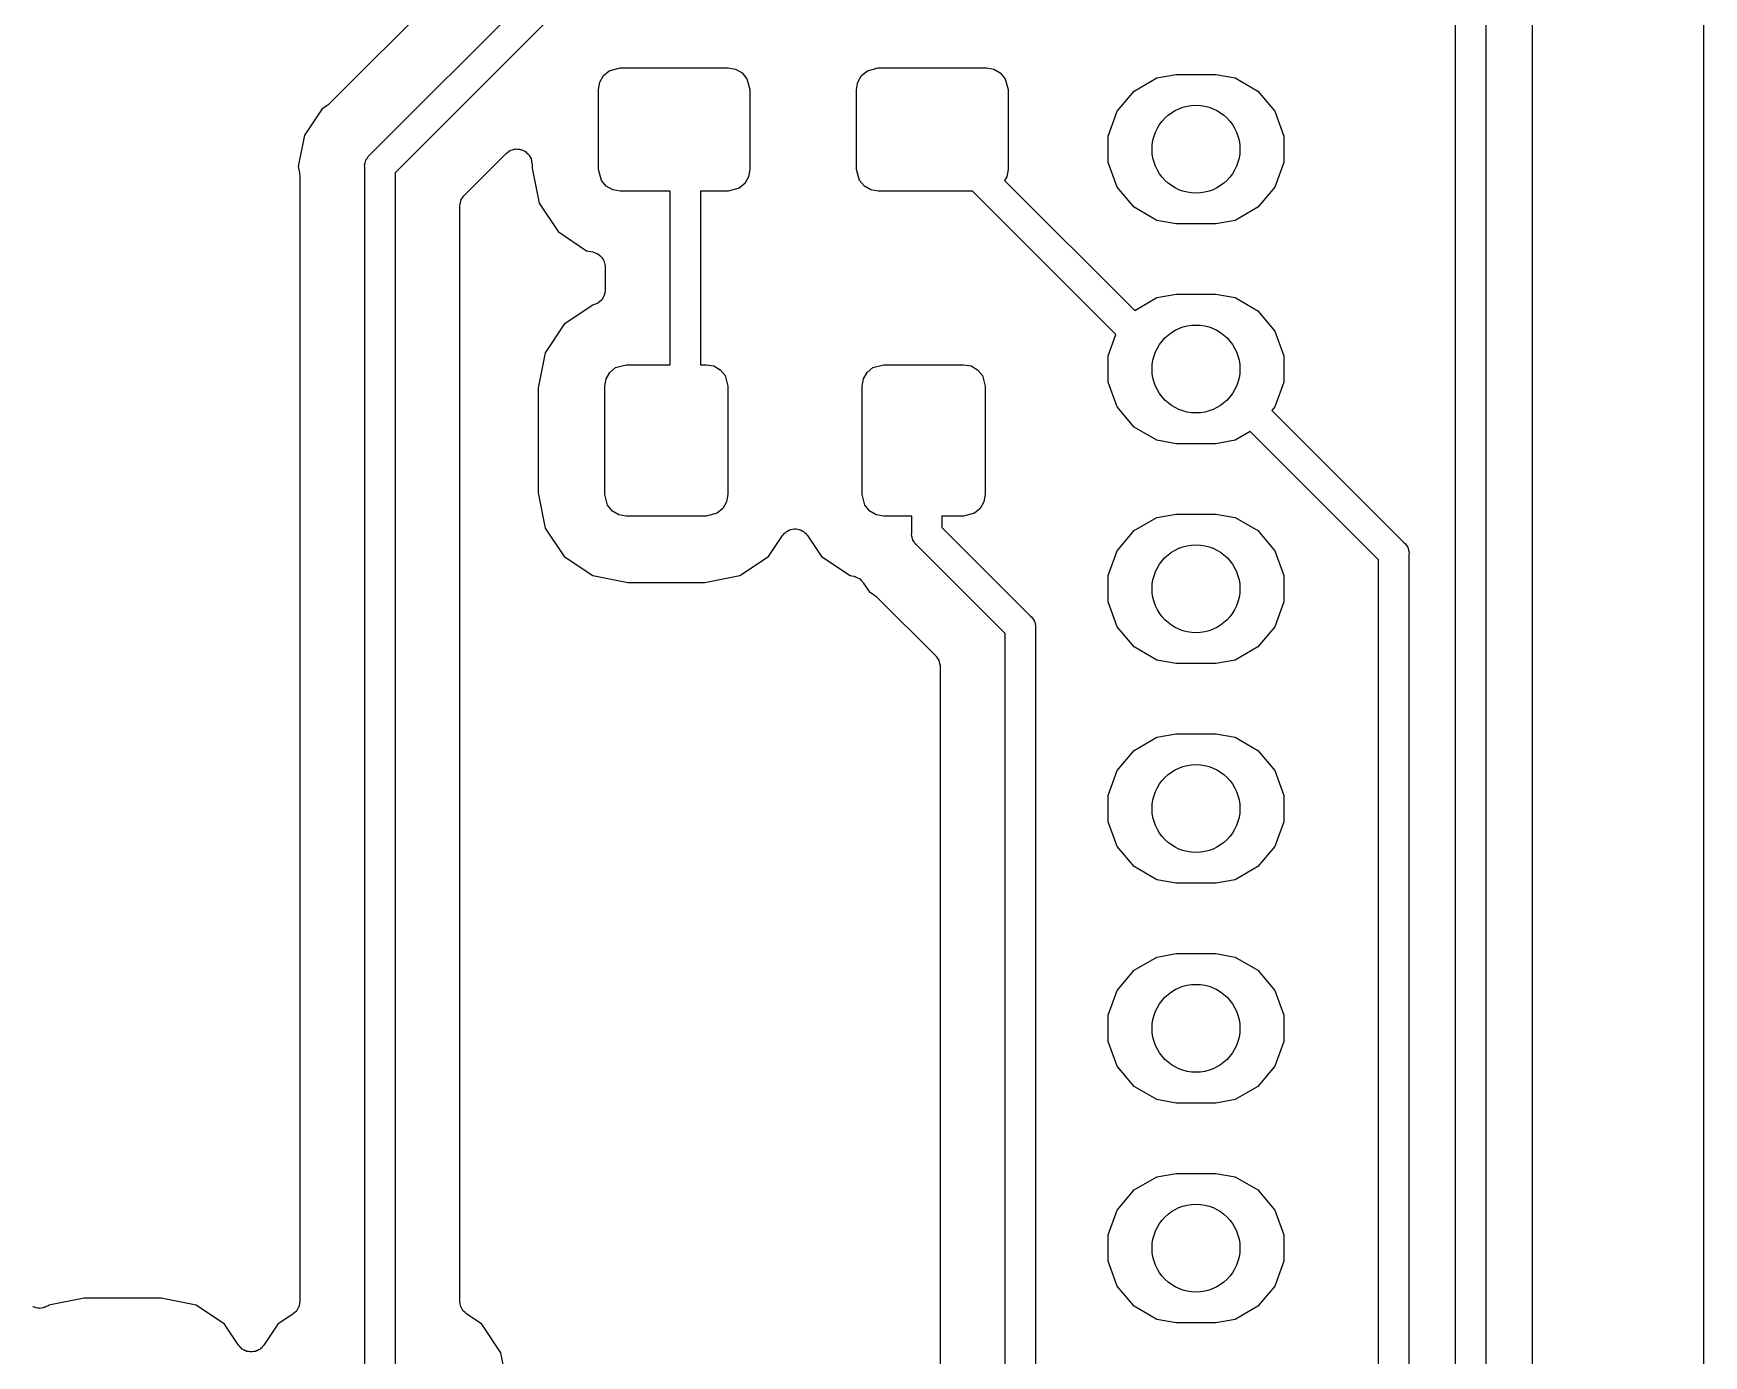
# Model space of a CAD drawing. Extents: x 82 to 161, y -171 to -33.
# Drawn here: x 141.25 to 160.55, y -97.89 to -82.61 of the extents above; entities that cross this region are included whole.
import ezdxf

# ---------------------------------------------------------------- set-up
doc = ezdxf.new("R2010")
doc.units = 0
doc.header["$MEASUREMENT"] = 0
doc.layers.add('BLACK', color=7, linetype='CONTINUOUS')

msp = doc.modelspace()

# ---------------------------------------------------------------- linework, layer by layer
at = {"layer": 'BLACK', "linetype": 'CONTINUOUS'}
for p, q in [((160.553, -33.6144), (160.554, -170.411)), ((146.959, -81.1312), (144.674, -83.4163)), ((145.133, -84.0179), (147.815, -81.336)), ((148.188, -81.4575), (145.427, -84.2195)), ((158.575, -111.243), (158.575, -81.2932)), ((157.686, -110.799), (157.686, -81.9621)), ((158.036, -81.8972), (158.036, -110.863)), ((147.903, -83.041), (148.028, -83.0075)), ((148.028, -83.0075), (149.278, -83.0075)), ((149.278, -83.0075), (149.364, -83.0226)), ((149.364, -83.0226), (149.439, -83.066)), ((150.888, -83.041), (151.013, -83.0075)), ((151.013, -83.0075), (152.263, -83.0075)), ((152.263, -83.0075), (152.349, -83.0226)), ((152.349, -83.0226), (152.424, -83.066)), ((147.778, -83.2575), (147.794, -83.172)), ((147.794, -83.172), (147.837, -83.0968)), ((147.837, -83.0968), (147.903, -83.041)), ((149.439, -83.066), (149.495, -83.1325)), ((149.495, -83.1325), (149.528, -83.2575)), ((150.763, -83.2575), (150.778, -83.172)), ((150.778, -83.172), (150.821, -83.0968)), ((150.821, -83.0968), (150.888, -83.041)), ((152.424, -83.066), (152.48, -83.1325)), ((152.48, -83.1325), (152.513, -83.2575)), ((153.97, -83.2752), (154.234, -83.123)), ((154.234, -83.123), (154.458, -83.0834)), ((154.458, -83.0834), (154.914, -83.0834)), ((154.914, -83.0834), (155.138, -83.123)), ((155.138, -83.123), (155.402, -83.2752)), ((147.778, -84.1825), (147.778, -83.2575)), ((149.528, -83.2575), (149.528, -84.1825)), ((150.763, -84.1825), (150.763, -83.2575)), ((152.513, -83.2575), (152.513, -84.1825)), ((153.774, -83.5085), (153.97, -83.2752)), ((155.402, -83.2752), (155.598, -83.5085)), ((144.585, -83.4801), (144.407, -83.7452)), ((144.648, -83.4381), (144.585, -83.4801)), ((144.66, -83.4262), (144.648, -83.4381)), ((144.674, -83.4163), (144.66, -83.4262)), ((153.67, -83.7947), (153.774, -83.5085)), ((155.598, -83.5085), (155.702, -83.7947)), ((144.38, -83.7861), (144.308, -84.147)), ((144.407, -83.7452), (144.38, -83.7861)), ((144.407, -83.7452), (144.407, -83.7452)), ((153.67, -84.0993), (153.67, -83.7947)), ((155.702, -83.7947), (155.702, -84.0993)), ((146.712, -83.995), (146.73, -83.9819)), ((146.73, -83.9819), (146.748, -83.9672)), ((146.748, -83.9672), (146.755, -83.9646)), ((146.755, -83.9646), (146.761, -83.9602)), ((146.761, -83.9602), (146.784, -83.9542)), ((146.784, -83.9542), (146.805, -83.9464)), ((146.805, -83.9464), (146.813, -83.9464)), ((146.813, -83.9464), (146.82, -83.9444)), ((146.82, -83.9444), (146.843, -83.9464)), ((146.843, -83.9464), (146.866, -83.9464)), ((146.866, -83.9464), (146.873, -83.949)), ((146.873, -83.949), (146.881, -83.9497)), ((146.881, -83.9497), (146.901, -83.9594)), ((146.901, -83.9594), (146.923, -83.9672)), ((146.923, -83.9672), (146.929, -83.9721)), ((146.929, -83.9721), (146.936, -83.9754)), ((146.936, -83.9754), (146.952, -83.9916)), ((144.308, -84.147), (144.323, -84.2212)), ((145.074, -84.1315), (145.08, -84.1091)), ((145.076, -84.1546), (145.074, -84.1315)), ((145.077, -97.9945), (145.076, -84.1546)), ((145.08, -84.1091), (145.085, -84.0862)), ((145.085, -84.0862), (145.088, -84.0795)), ((145.088, -84.0795), (145.09, -84.0719)), ((145.09, -84.0719), (145.104, -84.0529)), ((145.104, -84.0529), (145.115, -84.0328)), ((145.115, -84.0328), (145.133, -84.0179)), ((146.228, -84.4789), (146.712, -83.995)), ((146.952, -83.9916), (146.969, -84.0063)), ((146.969, -84.0063), (146.973, -84.0129)), ((146.973, -84.0129), (146.979, -84.0184)), ((146.979, -84.0184), (146.988, -84.0391)), ((146.988, -84.0391), (147, -84.0589)), ((147, -84.0589), (147.001, -84.0665)), ((147.001, -84.0665), (147.004, -84.0735)), ((147.004, -84.0735), (147.006, -84.0962)), ((147.006, -84.0962), (147.01, -84.1188)), ((147.01, -84.1188), (147.01, -84.1653)), ((147.01, -84.1653), (147.091, -84.5708)), ((147.812, -84.3075), (147.778, -84.1825)), ((149.528, -84.1825), (149.513, -84.268)), ((150.796, -84.3075), (150.763, -84.1825)), ((152.513, -84.1825), (152.498, -84.268)), ((153.774, -84.3855), (153.67, -84.0993)), ((155.702, -84.0993), (155.598, -84.3855)), ((144.323, -84.2212), (144.324, -84.2384)), ((144.324, -84.2384), (144.326, -84.2553)), ((144.326, -84.2553), (144.327, -97.2631)), ((145.427, -84.2195), (145.427, -97.9945)), ((147.868, -84.374), (147.812, -84.3075)), ((147.943, -84.4174), (147.868, -84.374)), ((149.47, -84.3432), (149.403, -84.399)), ((149.513, -84.268), (149.47, -84.3432)), ((150.852, -84.374), (150.796, -84.3075)), ((150.927, -84.4174), (150.852, -84.374)), ((152.498, -84.268), (152.474, -84.3089)), ((152.474, -84.3089), (153.977, -85.8113)), ((146.177, -84.5874), (146.183, -84.5653)), ((146.183, -84.5653), (146.187, -84.5428)), ((146.187, -84.5428), (146.191, -84.5361)), ((146.191, -84.5361), (146.193, -84.5287)), ((146.193, -84.5287), (146.206, -84.5099)), ((146.206, -84.5099), (146.217, -84.4901)), ((146.217, -84.4901), (146.223, -84.4852)), ((146.223, -84.4852), (146.228, -84.4789)), ((148.028, -84.4325), (147.943, -84.4174)), ((148.606, -84.4325), (148.028, -84.4325)), ((148.606, -86.4375), (148.606, -84.4325)), ((149.278, -84.4325), (148.956, -84.4325)), ((148.956, -84.4325), (148.956, -86.4375)), ((149.403, -84.399), (149.278, -84.4325)), ((151.013, -84.4325), (150.927, -84.4174)), ((152.103, -84.4325), (151.013, -84.4325)), ((153.759, -86.0889), (152.103, -84.4325)), ((153.97, -84.6188), (153.774, -84.3855)), ((155.598, -84.3855), (155.402, -84.6188)), ((146.178, -84.5951), (146.177, -84.5874)), ((146.177, -84.6026), (146.178, -84.5951)), ((146.177, -97.2631), (146.177, -84.6026)), ((147.091, -84.5708), (147.311, -84.9)), ((154.234, -84.771), (153.97, -84.6188)), ((155.402, -84.6188), (155.138, -84.771)), ((147.311, -84.9), (147.64, -85.12)), ((154.458, -84.8106), (154.234, -84.771)), ((154.914, -84.8106), (154.458, -84.8106)), ((155.138, -84.771), (154.914, -84.8106)), ((147.64, -85.12), (147.715, -85.1348)), ((147.715, -85.1348), (147.741, -85.1451)), ((147.741, -85.1451), (147.768, -85.1548)), ((147.768, -85.1548), (147.769, -85.1561)), ((147.769, -85.1561), (147.771, -85.1568)), ((147.771, -85.1568), (147.793, -85.1756)), ((147.793, -85.1756), (147.815, -85.1939)), ((147.815, -85.1939), (147.816, -85.1956)), ((147.816, -85.1956), (147.817, -85.1969)), ((147.817, -85.1969), (147.831, -85.2218)), ((147.831, -85.2218), (147.845, -85.2465)), ((147.845, -85.2465), (147.845, -85.2485)), ((147.845, -85.2485), (147.846, -85.2501)), ((147.846, -85.2501), (147.851, -85.2783)), ((147.851, -85.2783), (147.856, -85.3064)), ((147.856, -85.3064), (147.856, -85.5779)), ((147.771, -85.7275), (147.769, -85.7282)), ((147.793, -85.7087), (147.771, -85.7275)), ((147.815, -85.6904), (147.793, -85.7087)), ((147.816, -85.6887), (147.815, -85.6904)), ((147.817, -85.6875), (147.816, -85.6887)), ((147.831, -85.6624), (147.817, -85.6875)), ((147.845, -85.6378), (147.831, -85.6624)), ((147.846, -85.6342), (147.845, -85.6359)), ((147.845, -85.6359), (147.845, -85.6378)), ((147.851, -85.606), (147.846, -85.6342)), ((147.856, -85.5779), (147.851, -85.606)), ((153.977, -85.8113), (154.234, -85.663)), ((154.234, -85.663), (154.458, -85.6234)), ((154.458, -85.6234), (154.914, -85.6234)), ((154.914, -85.6234), (155.138, -85.663)), ((155.138, -85.663), (155.402, -85.8152)), ((147.712, -85.75), (147.383, -85.97)), ((147.715, -85.7496), (147.712, -85.75)), ((147.741, -85.7392), (147.715, -85.7496)), ((147.768, -85.7295), (147.741, -85.7392)), ((147.769, -85.7282), (147.768, -85.7295)), ((155.402, -85.8152), (155.598, -86.0485)), ((147.383, -85.97), (147.163, -86.2992)), ((153.67, -86.3347), (153.759, -86.0889)), ((155.598, -86.0485), (155.702, -86.3347)), ((147.163, -86.2992), (147.082, -86.7047)), ((147.909, -86.5268), (147.975, -86.471)), ((147.975, -86.471), (148.1, -86.4375)), ((148.1, -86.4375), (148.606, -86.4375)), ((148.956, -86.4375), (149.025, -86.4375)), ((149.025, -86.4375), (149.111, -86.4526)), ((149.111, -86.4526), (149.186, -86.496)), ((149.186, -86.496), (149.242, -86.5625)), ((150.884, -86.5268), (150.951, -86.471)), ((150.951, -86.471), (151.076, -86.4375)), ((151.076, -86.4375), (152, -86.4375)), ((152, -86.4375), (152.086, -86.4526)), ((152.086, -86.4526), (152.161, -86.496)), ((152.161, -86.496), (152.217, -86.5625)), ((153.67, -86.6393), (153.67, -86.3347)), ((155.702, -86.3347), (155.702, -86.6393)), ((147.85, -86.6875), (147.866, -86.602)), ((147.85, -87.9375), (147.85, -86.6875)), ((147.866, -86.602), (147.909, -86.5268)), ((149.242, -86.5625), (149.275, -86.6875)), ((149.275, -86.6875), (149.275, -87.9375)), ((150.826, -86.6875), (150.841, -86.602)), ((150.826, -87.9375), (150.826, -86.6875)), ((150.841, -86.602), (150.884, -86.5268)), ((152.217, -86.5625), (152.25, -86.6875)), ((152.25, -86.6875), (152.25, -87.9375)), ((153.774, -86.9255), (153.67, -86.6393)), ((155.702, -86.6393), (155.598, -86.9255)), ((147.082, -86.7047), (147.082, -87.9203)), ((153.97, -87.1588), (153.774, -86.9255)), ((155.598, -86.9255), (155.564, -86.9654)), ((155.564, -86.9654), (157.09, -88.4915)), ((154.234, -87.311), (153.97, -87.1588)), ((155.314, -87.2098), (155.138, -87.311)), ((156.797, -88.6931), (155.314, -87.2098)), ((154.458, -87.3506), (154.234, -87.311)), ((154.914, -87.3506), (154.458, -87.3506)), ((155.138, -87.311), (154.914, -87.3506)), ((147.082, -87.9203), (147.163, -88.3258)), ((147.884, -88.0625), (147.85, -87.9375)), ((149.26, -88.023), (149.217, -88.0982)), ((149.275, -87.9375), (149.26, -88.023)), ((150.859, -88.0625), (150.826, -87.9375)), ((152.235, -88.023), (152.192, -88.0982)), ((152.25, -87.9375), (152.235, -88.023)), ((147.94, -88.129), (147.884, -88.0625)), ((148.015, -88.1724), (147.94, -88.129)), ((148.1, -88.1875), (148.015, -88.1724)), ((149.025, -88.1875), (148.1, -88.1875)), ((149.15, -88.154), (149.025, -88.1875)), ((149.217, -88.0982), (149.15, -88.154)), ((150.915, -88.129), (150.859, -88.0625)), ((150.99, -88.1724), (150.915, -88.129)), ((151.076, -88.1875), (150.99, -88.1724)), ((151.4, -88.1875), (151.076, -88.1875)), ((151.4, -88.3844), (151.4, -88.1875)), ((152, -88.1875), (151.749, -88.1875)), ((151.749, -88.1875), (151.749, -88.3195)), ((152.125, -88.154), (152, -88.1875)), ((152.192, -88.0982), (152.125, -88.154)), ((153.97, -88.3552), (154.234, -88.203)), ((154.234, -88.203), (154.458, -88.1634)), ((154.458, -88.1634), (154.914, -88.1634)), ((154.914, -88.1634), (155.138, -88.203)), ((155.138, -88.203), (155.402, -88.3552)), ((147.163, -88.3258), (147.383, -88.655)), ((149.743, -88.655), (149.905, -88.4126)), ((149.905, -88.4126), (149.918, -88.3988)), ((149.918, -88.3988), (149.929, -88.3834)), ((149.929, -88.3834), (149.939, -88.377)), ((149.939, -88.377), (149.947, -88.3686)), ((149.947, -88.3686), (149.964, -88.3602)), ((149.964, -88.3602), (149.98, -88.3496)), ((149.98, -88.3496), (149.991, -88.3469)), ((149.991, -88.3469), (150.002, -88.3418)), ((150.002, -88.3418), (150.021, -88.3397)), ((150.021, -88.3397), (150.039, -88.3352)), ((150.039, -88.3352), (150.05, -88.3364)), ((150.05, -88.3364), (150.062, -88.3352)), ((150.062, -88.3352), (150.08, -88.3397)), ((150.08, -88.3397), (150.099, -88.3418)), ((150.099, -88.3418), (150.11, -88.3469)), ((150.11, -88.3469), (150.121, -88.3496)), ((150.121, -88.3496), (150.137, -88.3602)), ((150.137, -88.3602), (150.154, -88.3686)), ((150.154, -88.3686), (150.162, -88.377)), ((150.162, -88.377), (150.172, -88.3834)), ((150.172, -88.3834), (150.183, -88.3988)), ((150.183, -88.3988), (150.196, -88.4126)), ((150.196, -88.4126), (150.358, -88.655)), ((151.397, -88.4075), (151.4, -88.3844)), ((151.403, -88.4299), (151.397, -88.4075)), ((151.408, -88.4528), (151.403, -88.4299)), ((151.749, -88.3195), (152.772, -89.3424)), ((153.774, -88.5885), (153.97, -88.3552)), ((155.402, -88.3552), (155.598, -88.5885)), ((151.411, -88.4595), (151.408, -88.4528)), ((151.413, -88.4671), (151.411, -88.4595)), ((151.427, -88.4861), (151.413, -88.4671)), ((151.438, -88.5062), (151.427, -88.4861)), ((151.456, -88.5211), (151.438, -88.5062)), ((152.479, -89.544), (151.456, -88.5211)), ((153.67, -88.8747), (153.774, -88.5885)), ((155.598, -88.5885), (155.702, -88.8747)), ((157.09, -88.4915), (157.108, -88.5064)), ((157.108, -88.5064), (157.12, -88.5265)), ((157.12, -88.5265), (157.133, -88.5455)), ((157.133, -88.5455), (157.135, -88.5531)), ((157.135, -88.5531), (157.139, -88.5598)), ((157.139, -88.5598), (157.143, -88.5827)), ((157.143, -88.5827), (157.149, -88.6051)), ((157.149, -88.6051), (157.147, -88.6282)), ((147.383, -88.655), (147.712, -88.875)), ((149.414, -88.875), (149.743, -88.655)), ((150.358, -88.655), (150.687, -88.875)), ((156.797, -110.1), (156.797, -88.6931)), ((157.147, -88.6282), (157.147, -110.165)), ((147.712, -88.875), (148.118, -88.9556)), ((148.118, -88.9556), (149.008, -88.9556)), ((149.008, -88.9556), (149.414, -88.875)), ((150.687, -88.875), (150.729, -88.8832)), ((150.729, -88.8832), (150.736, -88.886)), ((150.736, -88.886), (150.743, -88.8868)), ((150.743, -88.8868), (150.764, -88.8969)), ((150.764, -88.8969), (150.785, -88.9052)), ((150.785, -88.9052), (150.791, -88.9103)), ((150.791, -88.9103), (150.798, -88.9137)), ((150.798, -88.9137), (150.814, -88.9302)), ((150.814, -88.9302), (150.831, -88.9453)), ((150.831, -88.9453), (150.835, -88.952)), ((150.835, -88.952), (150.84, -88.9576)), ((150.84, -88.9576), (150.908, -89.0589)), ((153.67, -89.1793), (153.67, -88.8747)), ((155.702, -88.8747), (155.702, -89.1793)), ((150.908, -89.0589), (150.971, -89.1009)), ((150.971, -89.1009), (150.983, -89.1128)), ((150.983, -89.1128), (150.997, -89.1227)), ((150.997, -89.1227), (151.678, -89.8034)), ((153.774, -89.4655), (153.67, -89.1793)), ((155.702, -89.1793), (155.598, -89.4655)), ((152.772, -89.3424), (152.79, -89.3573)), ((152.79, -89.3573), (152.802, -89.3774)), ((152.802, -89.3774), (152.815, -89.3964)), ((152.479, -98.5134), (152.479, -89.544)), ((152.815, -89.3964), (152.817, -89.404)), ((152.817, -89.404), (152.821, -89.4107)), ((152.821, -89.4107), (152.825, -89.4336)), ((152.825, -89.4336), (152.831, -89.456)), ((152.831, -89.456), (152.829, -89.4791)), ((152.829, -89.4791), (152.829, -98.4485)), ((153.97, -89.6988), (153.774, -89.4655)), ((155.598, -89.4655), (155.402, -89.6988)), ((154.234, -89.851), (153.97, -89.6988)), ((155.402, -89.6988), (155.138, -89.851)), ((151.678, -89.8034), (151.682, -89.8097)), ((151.682, -89.8097), (151.688, -89.8146)), ((151.688, -89.8146), (151.699, -89.8344)), ((151.699, -89.8344), (151.713, -89.8532)), ((151.713, -89.8532), (151.715, -89.8606)), ((151.715, -89.8606), (151.718, -89.8673)), ((151.718, -89.8673), (151.722, -89.8898)), ((151.722, -89.8898), (151.728, -89.9119)), ((151.728, -89.9119), (151.728, -89.9196)), ((151.728, -89.9196), (151.729, -89.9271)), ((151.729, -89.9271), (151.729, -98.4127)), ((154.458, -89.8906), (154.234, -89.851)), ((154.914, -89.8906), (154.458, -89.8906)), ((155.138, -89.851), (154.914, -89.8906)), ((153.97, -90.8952), (154.234, -90.743)), ((154.234, -90.743), (154.458, -90.7034)), ((154.458, -90.7034), (154.914, -90.7034)), ((154.914, -90.7034), (155.138, -90.743)), ((155.138, -90.743), (155.402, -90.8952)), ((153.774, -91.1285), (153.97, -90.8952)), ((155.402, -90.8952), (155.598, -91.1285)), ((153.67, -91.4147), (153.774, -91.1285)), ((155.598, -91.1285), (155.702, -91.4147)), ((153.67, -91.7193), (153.67, -91.4147)), ((155.702, -91.4147), (155.702, -91.7193)), ((153.774, -92.0055), (153.67, -91.7193)), ((155.702, -91.7193), (155.598, -92.0055)), ((153.97, -92.2388), (153.774, -92.0055)), ((155.598, -92.0055), (155.402, -92.2388)), ((154.234, -92.391), (153.97, -92.2388)), ((155.402, -92.2388), (155.138, -92.391)), ((154.458, -92.4306), (154.234, -92.391)), ((154.914, -92.4306), (154.458, -92.4306)), ((155.138, -92.391), (154.914, -92.4306)), ((154.234, -93.283), (154.458, -93.2434)), ((154.458, -93.2434), (154.914, -93.2434)), ((154.914, -93.2434), (155.138, -93.283)), ((153.774, -93.6685), (153.97, -93.4352)), ((153.97, -93.4352), (154.234, -93.283)), ((155.138, -93.283), (155.402, -93.4352)), ((155.402, -93.4352), (155.598, -93.6685)), ((153.67, -93.9547), (153.774, -93.6685)), ((155.598, -93.6685), (155.702, -93.9547)), ((153.67, -94.2593), (153.67, -93.9547)), ((155.702, -93.9547), (155.702, -94.2593)), ((153.774, -94.5455), (153.67, -94.2593)), ((155.702, -94.2593), (155.598, -94.5455)), ((153.97, -94.7788), (153.774, -94.5455)), ((155.598, -94.5455), (155.402, -94.7788)), ((154.234, -94.931), (153.97, -94.7788)), ((155.402, -94.7788), (155.138, -94.931)), ((154.458, -94.9706), (154.234, -94.931)), ((154.914, -94.9706), (154.458, -94.9706)), ((155.138, -94.931), (154.914, -94.9706)), ((153.97, -95.9752), (154.234, -95.823)), ((154.234, -95.823), (154.458, -95.7834)), ((154.458, -95.7834), (154.914, -95.7834)), ((154.914, -95.7834), (155.138, -95.823)), ((155.138, -95.823), (155.402, -95.9752)), ((153.774, -96.2085), (153.97, -95.9752)), ((155.402, -95.9752), (155.598, -96.2085)), ((153.67, -96.4947), (153.774, -96.2085)), ((155.598, -96.2085), (155.702, -96.4947)), ((153.67, -96.7993), (153.67, -96.4947)), ((155.702, -96.4947), (155.702, -96.7993)), ((153.774, -97.0855), (153.67, -96.7993)), ((155.702, -96.7993), (155.598, -97.0855)), ((153.97, -97.3188), (153.774, -97.0855)), ((155.598, -97.0855), (155.402, -97.3188)), ((141.426, -97.307), (141.416, -97.3138)), ((141.831, -97.2264), (141.426, -97.307)), ((142.722, -97.2264), (141.831, -97.2264)), ((143.127, -97.307), (142.722, -97.2264)), ((143.456, -97.527), (143.127, -97.307)), ((144.32, -97.3121), (144.317, -97.3172)), ((144.322, -97.2875), (144.32, -97.3121)), ((144.327, -97.2631), (144.322, -97.2875)), ((146.181, -97.2875), (146.177, -97.2631)), ((146.183, -97.3121), (146.181, -97.2875)), ((146.186, -97.3172), (146.183, -97.3121)), ((141.248, -97.3274), (141.241, -97.3253)), ((141.255, -97.3314), (141.248, -97.3274)), ((141.277, -97.3359), (141.255, -97.3314)), ((141.299, -97.3423), (141.277, -97.3359)), ((141.307, -97.3418), (141.299, -97.3423)), ((141.315, -97.3433), (141.307, -97.3418)), ((141.337, -97.3398), (141.315, -97.3433)), ((141.36, -97.3383), (141.337, -97.3398)), ((141.367, -97.3352), (141.36, -97.3383)), ((141.375, -97.334), (141.367, -97.3352)), ((141.395, -97.323), (141.375, -97.334)), ((141.416, -97.3138), (141.395, -97.323)), ((144.249, -97.4086), (144.072, -97.527)), ((144.267, -97.3915), (144.249, -97.4086)), ((144.286, -97.3756), (144.267, -97.3915)), ((144.288, -97.3706), (144.286, -97.3756)), ((144.293, -97.3666), (144.288, -97.3706)), ((144.304, -97.3444), (144.293, -97.3666)), ((144.316, -97.3229), (144.304, -97.3444)), ((144.317, -97.3172), (144.316, -97.3229)), ((146.187, -97.3229), (146.186, -97.3172)), ((146.199, -97.3444), (146.187, -97.3229)), ((146.21, -97.3666), (146.199, -97.3444)), ((146.215, -97.3706), (146.21, -97.3666)), ((146.217, -97.3756), (146.215, -97.3706)), ((146.236, -97.3915), (146.217, -97.3756)), ((146.254, -97.4086), (146.236, -97.3915)), ((146.431, -97.527), (146.254, -97.4086)), ((154.234, -97.471), (153.97, -97.3188)), ((154.458, -97.5106), (154.234, -97.471)), ((155.138, -97.471), (154.914, -97.5106)), ((155.402, -97.3188), (155.138, -97.471)), ((143.618, -97.7694), (143.456, -97.527)), ((144.072, -97.527), (143.91, -97.7694)), ((146.651, -97.8562), (146.431, -97.527)), ((154.914, -97.5106), (154.458, -97.5106)), ((143.632, -97.7832), (143.618, -97.7694)), ((143.643, -97.7986), (143.632, -97.7832)), ((143.653, -97.805), (143.643, -97.7986)), ((143.661, -97.8134), (143.653, -97.805)), ((143.678, -97.8218), (143.661, -97.8134)), ((143.694, -97.8324), (143.678, -97.8218)), ((143.705, -97.8351), (143.694, -97.8324)), ((143.715, -97.8402), (143.705, -97.8351)), ((143.734, -97.8423), (143.715, -97.8402)), ((143.753, -97.8468), (143.734, -97.8423)), ((143.764, -97.8456), (143.753, -97.8468)), ((143.775, -97.8468), (143.764, -97.8456)), ((143.794, -97.8423), (143.775, -97.8468)), ((143.813, -97.8402), (143.794, -97.8423)), ((143.823, -97.8351), (143.813, -97.8402)), ((143.834, -97.8324), (143.823, -97.8351)), ((143.85, -97.8218), (143.834, -97.8324)), ((143.867, -97.8134), (143.85, -97.8218)), ((143.875, -97.805), (143.867, -97.8134)), ((143.885, -97.7986), (143.875, -97.805)), ((143.896, -97.7832), (143.885, -97.7986)), ((143.91, -97.7694), (143.896, -97.7832)), ((146.732, -98.2617), (146.651, -97.8562))]:
    msp.add_line(p, q, dxfattribs=at)
at = {"layer": 'BLACK'}
for centre in [(154.686, -83.947), (154.686, -86.487), (154.686, -89.027), (154.686, -91.567), (154.686, -94.107), (154.686, -96.647)]:
    msp.add_circle(centre, 0.508, dxfattribs=at)

doc.saveas('drawing.dxf')
